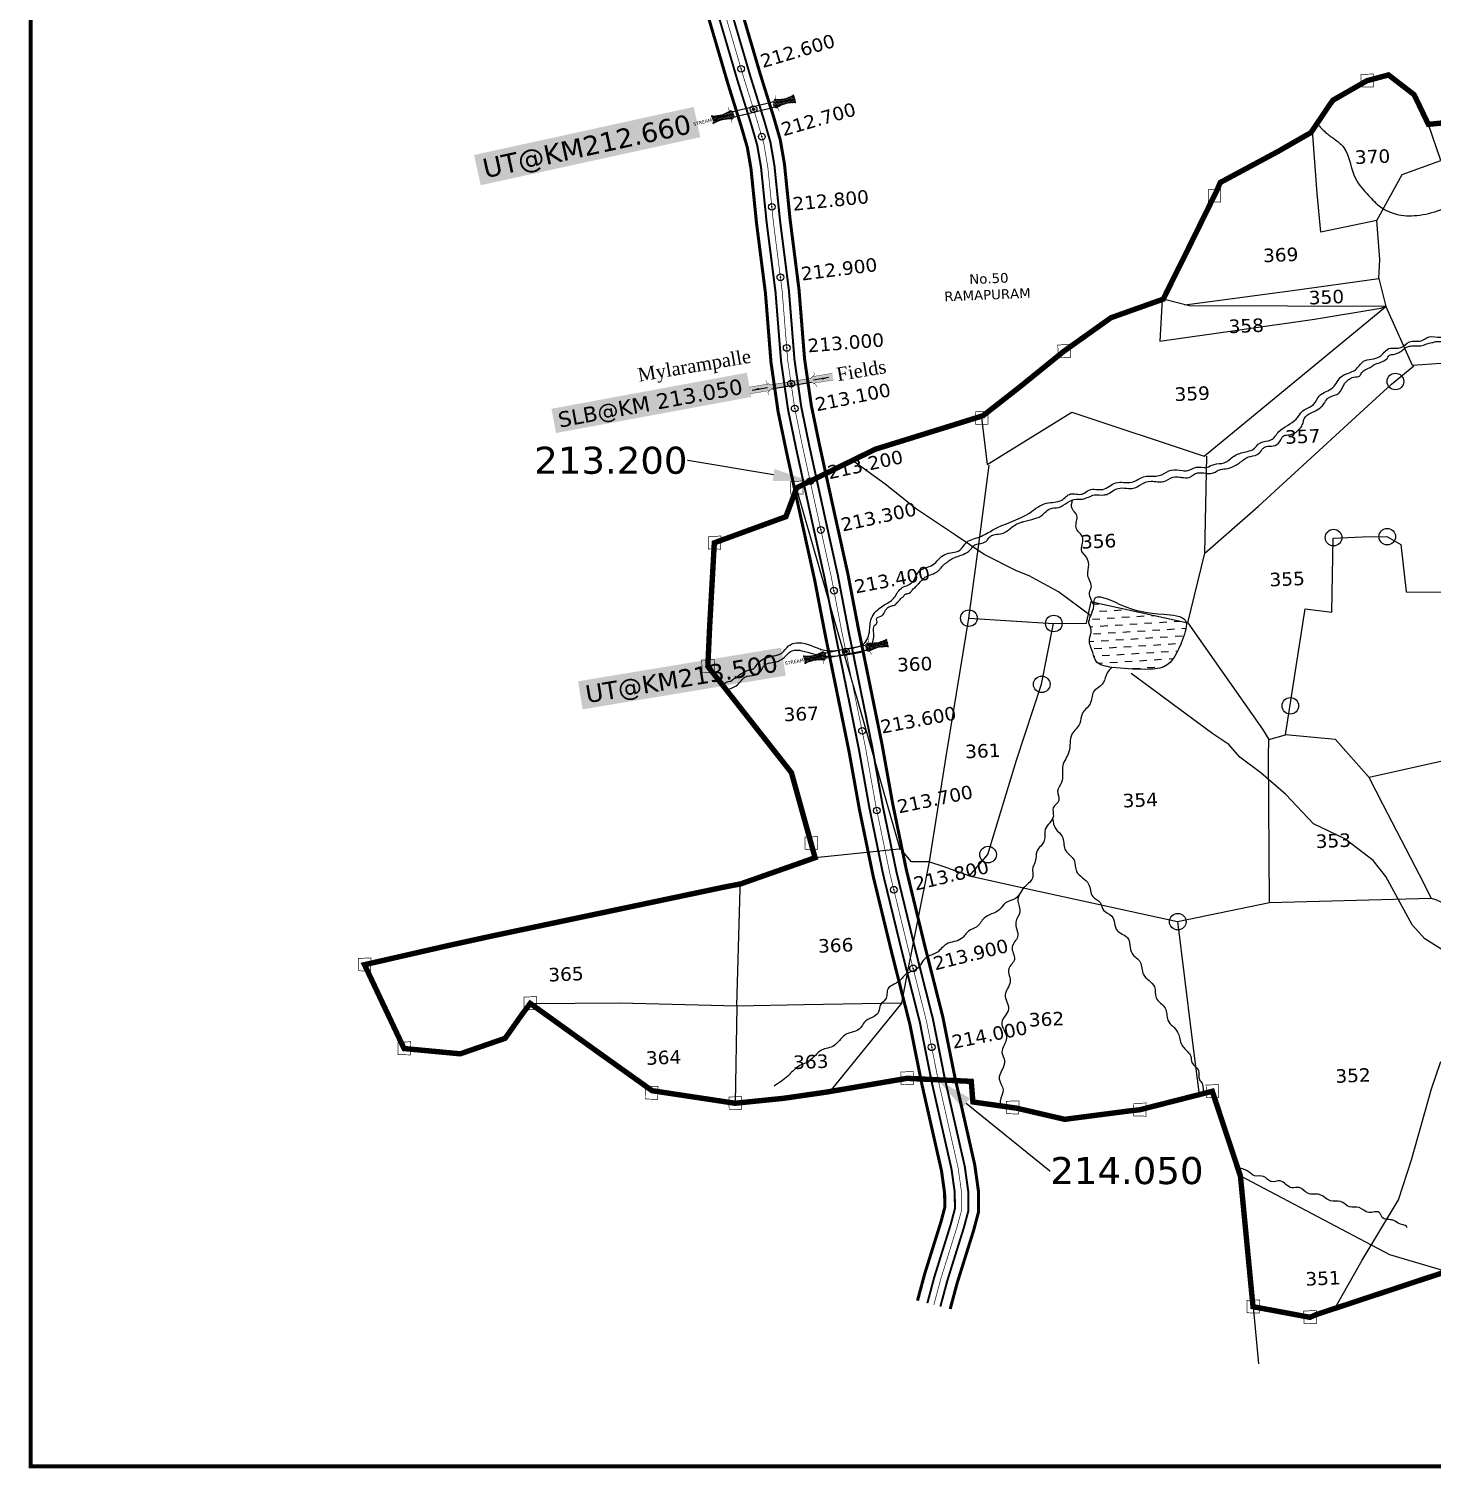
# Model space of a CAD drawing. Header units: inches. Extents: x 740954 to 747903, y 1630507 to 1637876.
# Drawn here: x 740954 to 743032, y 1630507 to 1632638 of the extents above; entities that cross this region are included whole.
import ezdxf
from ezdxf import colors
from ezdxf.entities.mleader import LeaderData, LeaderLine
from ezdxf.enums import TextEntityAlignment as Align
from ezdxf.math import Vec2, Vec3

# ---------------------------------------------------------------- set-up
doc = ezdxf.new("R2010")
doc.units = ezdxf.units.IN
doc.header["$MEASUREMENT"] = 0
doc.header["$PDMODE"] = 32
doc.header["$PDSIZE"] = 10
doc.linetypes.add('ACAD_ISO02W100', pattern=[15, 12, -3])
doc.linetypes.add('HIDDEN2', pattern=[0.1875, 0.125, -0.0625])
for name, color, linetype in [('CANAL1', 1, 'Continuous'), ('CSMark', 72, 'Continuous'), ('PLOT', 7, 'Continuous'), ('PLOT NO', 7, 'Continuous'), ('ROADS', 6, 'Continuous'), ('STRUCTURE', 5, 'Continuous'), ('tank', 4, 'Continuous'), ('TANKS-STREAM', 4, 'Continuous'), ('VILLAGE BOUNDRY', 5, 'Continuous'), ('VILLAGE STONES', 240, 'Continuous')]:
    doc.layers.add(name, color=color, linetype=linetype)
doc.styles.get("Standard").update_dxf_attribs({"font": 'verdana_0.ttf'})
doc.styles.add('style1', font='romantic_0.ttf')
doc.dimstyles.get("Standard").update_dxf_attribs({"dimtxt": 0.18, "dimasz": 0.18, "dimexe": 0.18, "dimexo": 0.0625, "dimgap": 0.09, "dimtad": 0, "dimtih": 1, "dimtoh": 1, "dimdec": 4, "dimzin": 0, "dimdsep": 46, "dimtxsty": 'Standard', "dimcen": 0.09, "dimadec": 0, "dimazin": 0, "dimtfac": 1, "dimtdec": 4, "dimtofl": 0, "dimtmove": 0, "dimatfit": 3, "dimfxl": 0, "dimtolj": 1, "dimtzin": 0, "dimarcsym": 0})

# ---------------------------------------------------------------- blocks, each defined once
blk = doc.blocks.new('UT')
at = {"layer": 'STRUCTURE'}
h = blk.add_hatch(dxfattribs=at)
h.set_pattern_fill('DASH', color=150, scale=8, angle=-39.6278, style=0)
h.set_pattern_definition([(320.372247933, (-4370.464, -6260.8811), (1.40800153113, 0.132407282), [1, -1])])
h.paths.add_polyline_path([(765163, 1700681.9), (765165.6, 1700680.6), (765167.2, 1700680.3), (765169.1, 1700680), (765172.4, 1700679.6), (765176.4, 1700679.3), (765179.5, 1700679.5), (765183.1, 1700679.9), (765187.7, 1700680.9), (765188.9, 1700681.2), (765193.1, 1700682.2), (765196.1, 1700680.2), (765196.1, 1700672.2), (765193.1, 1700670.2), (765190.5, 1700670.8), (765188.1, 1700671.3), (765185.5, 1700671.8), (765183.6, 1700672.1), (765181, 1700672.5), (765180.3, 1700672.5), (765178.5, 1700672.6), (765176.7, 1700672.6), (765174.6, 1700672.5), (765172.5, 1700672.3), (765170.4, 1700672), (765168.5, 1700671.7), (765166.1, 1700671.2), (765165, 1700670.8), (765163, 1700669.7)])
h.paths.add_polyline_path([(765259.1, 1700682.2), (765256.1, 1700680.2), (765256.1, 1700672.2), (765259.1, 1700670.2), (765261.9, 1700671), (765264.4, 1700671.6), (765266.4, 1700672), (765269.1, 1700672.5), (765272.7, 1700673), (765276.1, 1700673.1), (765278.6, 1700672.9), (765281.2, 1700672.7), (765283.9, 1700672.3), (765286.4, 1700671.9), (765288, 1700671.3), (765289.2, 1700670.6), (765289.1, 1700682.7), (765287.6, 1700681.8), (765285.7, 1700681.2), (765283, 1700680.7), (765281.2, 1700680.4), (765276.7, 1700679.9), (765272.7, 1700679.9), (765268.7, 1700680.3), (765264.8, 1700681), (765261.2, 1700681.7)])
at = {"layer": 'STRUCTURE', "color": 150, "const_width": 0.628}
for points in [[(765190.1, 1700688.2), (765190.1, 1700684.2), (765196.1, 1700680.2), (765256.1, 1700680.2), (765262.1, 1700684.2), (765262.1, 1700688.2)], [(765190.1, 1700664.2), (765190.1, 1700668.2), (765196.1, 1700672.2), (765256.1, 1700672.2), (765262.1, 1700668.2), (765262.1, 1700664.2)]]:
    blk.add_lwpolyline(points, dxfattribs=at)
at = {"layer": 'STRUCTURE', "color": 150}
for points in [[(765196.1, 1700680.2), (765256.1, 1700680.2)], [(765196.1, 1700672.2), (765256.1, 1700672.2)], [(765196.1, 1700672.2), (765256.1, 1700672.2)]]:
    blk.add_lwpolyline(points, dxfattribs=at)
at = {"layer": 'STRUCTURE', "color": 0}
blk.add_circle((765226.1, 1700676.2), 1.89, dxfattribs=at)
at = {"layer": 'STRUCTURE', "color": 150}
for points in [[(765163, 1700681.9), (765164.4, 1700681.1), (765167.9, 1700680.2), (765171.2, 1700679.8), (765176.1, 1700679.4), (765184.7, 1700680.3), (765193.1, 1700682.2)], [(765289.1, 1700682.7), (765287.8, 1700681.9), (765284.3, 1700680.9), (765280.9, 1700680.4), (765276.1, 1700679.8), (765267.4, 1700680.5), (765259.1, 1700682.2)], [(765163, 1700669.7), (765164.3, 1700670.6), (765167.8, 1700671.6), (765171.2, 1700672.1), (765176, 1700672.6), (765184.7, 1700672), (765193.1, 1700670.2)], [(765289.2, 1700670.6), (765287.8, 1700671.4), (765284.2, 1700672.3), (765280.9, 1700672.7), (765276.1, 1700673.1), (765267.4, 1700672.2), (765259.1, 1700670.2)]]:
    blk.add_spline(points, degree=3, dxfattribs=at)
at = {"layer": 'STRUCTURE', "color": 0}
blk.add_text('STREAM', height=5, dxfattribs=at).set_placement((765148.2, 1700675.8), align=Align.MIDDLE_CENTER)
for points in [[(765289.3, 1700676.7), (765265.4, 1700676.4)], [(765190.9, 1700676), (765164.2, 1700675.8)]]:
    blk.add_leader(points, dimstyle='Standard', override={"dimasz": 10, "dimgap": 0.09, "dimtad": 0}, dxfattribs=at)
blk = doc.blocks.new('SLB')
at = {"layer": 'STRUCTURE'}
h = blk.add_hatch(dxfattribs=at)
h.set_pattern_fill('DOTS', color=6, scale=20, angle=320.3722, style=0)
h.set_pattern_definition([(320.372247934, (-159.4327, -72.9564), (1.2786241598, 0.5641323054), [0, -1.25])])
h.paths.add_polyline_path([(769699.5, 1706871.1), (769699.5, 1706861.1), (769729.1, 1706861.1), (769732.1, 1706863.1), (769792.1, 1706863.1), (769795.1, 1706861.1), (769824.7, 1706861.1), (769824.7, 1706871.1), (769795.1, 1706871.1), (769792.1, 1706869.1), (769732.1, 1706869.1), (769729.1, 1706871.1)])
at = {"layer": 'STRUCTURE', "color": 6, "linetype": 'ACAD_ISO02W100', "ltscale": 0.5, "const_width": 0.5}
for points in [[(769699.5, 1706871.1), (769729.1, 1706871.1)], [(769699.5, 1706861.1), (769729.1, 1706861.1)], [(769795.1, 1706871.1), (769824.7, 1706871.1)], [(769795.1, 1706861.1), (769824.7, 1706861.1)]]:
    blk.add_lwpolyline(points, dxfattribs=at)
at = {"layer": 'STRUCTURE', "color": 6, "const_width": 0.628}
for points in [[(769726.1, 1706877.1), (769726.1, 1706873.1), (769732.1, 1706869.1), (769792.1, 1706869.1), (769798.1, 1706873.1), (769798.1, 1706877.1)], [(769726.1, 1706855.1), (769726.1, 1706859.1), (769732.1, 1706863.1), (769792.1, 1706863.1), (769798.1, 1706859.1), (769798.1, 1706855.1)]]:
    blk.add_lwpolyline(points, dxfattribs=at)
at = {"layer": 'STRUCTURE', "color": 6}
blk.add_lwpolyline([(769732.1, 1706863.1), (769792.1, 1706863.1)], dxfattribs=at)
blk.add_lwpolyline([(769732.1, 1706863.1), (769792.1, 1706863.1)], dxfattribs=at)
at = {"layer": 'STRUCTURE', "color": 0}
blk.add_circle((769762.1, 1706866.1), 1.24, dxfattribs=at)
for points in [[(769703.8, 1706866), (769726.7, 1706866)], [(769818.6, 1706865.8), (769795.7, 1706865.8)]]:
    blk.add_leader(points, dimstyle='Standard', override={"dimasz": 10, "dimgap": 0.09, "dimtad": 0}, dxfattribs=at)

msp = doc.modelspace()

# ---------------------------------------------------------------- hatches: boundary and pattern name
at = {"layer": 'tank'}
h = msp.add_hatch(dxfattribs=at)
h.set_pattern_fill('DASH', color=256, scale=87.578474, angle=3.5405362, style=0)
edge = h.paths.add_edge_path()
edge.add_spline(control_points=[(742557.9, 1631692.4), (742574.3, 1631691), (742599.4, 1631688.7), (742644.7, 1631690.9), (742658.9, 1631723.8), (742669.3, 1631752.5), (742667.7, 1631759.1)], knot_values=[0, 0, 0, 0, 105.276548, 161.39574, 263.199178, 315.068794, 315.068794, 315.068794, 315.068794], degree=3, periodic=0)
edge.add_line((742667.7, 1631759.1), (742531.4, 1631788.8))
edge.add_spline(control_points=[(742531.4, 1631788.8), (742531.3, 1631787.1), (742531.2, 1631779.7), (742526.8, 1631770.7), (742522.1, 1631758), (742529.3, 1631746.8), (742521.8, 1631731.7), (742529.5, 1631716.8), (742534.1, 1631696.2), (742548.6, 1631693.9), (742557.9, 1631692.4)], knot_values=[621.245215, 621.245215, 621.245215, 621.245215, 631.142433, 663.406497, 687.115946, 709.414689, 738.52509, 780.87431, 809.786403, 861.883051, 861.883051, 861.883051, 861.883051], degree=3, periodic=0)

# ---------------------------------------------------------------- linework, layer by layer
at = {"color": 3}
for p in [(742008.7, 1632579), (742039.3, 1632478.5), (742054.2, 1632374.6), (742066.9, 1632270.3), (742076.2, 1632165.6), (742088.1, 1632075.9), (742110.9, 1631968.3), (742126.8, 1631896), (742146.1, 1631806.1), (742187.8, 1631598.5), (742209.7, 1631480.5), (742234.9, 1631363.2), (742263.4, 1631246.7), (742290.9, 1631129.9)]:
    msp.add_point(p, dxfattribs=at)
at = {"layer": 'CANAL1', "color": 1, "const_width": 4.5}
for points in [[(742006.3, 1632675.8), (742036.7, 1632572.2), (742057.1, 1632506.8), (742066.7, 1632473.6), (742072.9, 1632437.7), (742081.2, 1632356), (742094.4, 1632252.1), (742102.6, 1632149.9), (742107.4, 1632116.4), (742112.7, 1632080.2), (742124.9, 1632021.3), (742146.4, 1631923.2), (742166.7, 1631831.5), (742182.2, 1631750.6), (742188.3, 1631721.1), (742217.5, 1631577.9), (742233.1, 1631490.9), (742253.2, 1631393.6), (742280.6, 1631280.6), (742307.4, 1631174.9), (742325.2, 1631086), (742354.7, 1630955.7), (742360.1, 1630917.3), (742360.4, 1630886.4), (742352.9, 1630858.3), (742328.5, 1630780.2), (742318.3, 1630742.2)], [(741958.5, 1632661.3), (741988.9, 1632557.7), (742009.2, 1632492.4), (742017.9, 1632462.4), (742023.3, 1632430.9), (742031.5, 1632350.3), (742044.7, 1632246.9), (742052.9, 1632144.3), (742058, 1632109.2), (742063.4, 1632071.5), (742076, 1632010.8), (742097.6, 1631912.5), (742117.7, 1631821.4), (742133.2, 1631740.9), (742139.3, 1631711.1), (742168.4, 1631568.5), (742184, 1631481.5), (742204.4, 1631382.6), (742232.1, 1631268.5), (742258.6, 1631163.9), (742276.3, 1631075.5), (742305.5, 1630946.7), (742310.1, 1630913.5), (742310.3, 1630892.7), (742304.9, 1630872.2), (742280.5, 1630794.1), (742269.9, 1630754.7)]]:
    msp.add_lwpolyline(points, dxfattribs=at)
at = {"layer": 'CANAL1', "color": 5, "const_width": 3}
for points in [[(741972.8, 1632665.6), (742003.2, 1632562), (742023.6, 1632496.8), (742032.5, 1632465.8), (742038.2, 1632433), (742046.4, 1632352.1), (742059.6, 1632248.5), (742067.8, 1632146), (742078.2, 1632074.1), (742090.7, 1632014), (742112.2, 1631915.7), (742132.4, 1631824.4), (742147.9, 1631743.8), (742183.1, 1631571.3), (742198.7, 1631484.3), (742219, 1631385.9), (742246.7, 1631272.1), (742273.3, 1631167.2), (742290.9, 1631078.7), (742320.3, 1630949.4), (742325.1, 1630914.7), (742325.3, 1630890.8), (742319.3, 1630868.1), (742294.9, 1630789.9), (742284.5, 1630750.9)], [(742303.8, 1630745.9), (742314.1, 1630784.3), (742338.5, 1630862.5), (742345.4, 1630888.3), (742345.1, 1630916.1), (742340, 1630953), (742310.5, 1631082.8), (742292.8, 1631171.6), (742266.1, 1631277), (742238.6, 1631390.3), (742218.3, 1631488.1), (742202.8, 1631575.1), (742167.5, 1631747.7), (742152, 1631828.5), (742131.7, 1631920), (742110.2, 1632018.1), (742097.9, 1632077.6), (742087.7, 1632148.2), (742079.5, 1632250.5), (742066.3, 1632354.3), (742058, 1632435.7), (742052.1, 1632470.3), (742042.8, 1632502.5), (742022.4, 1632567.8), (741992, 1632671.5)]]:
    msp.add_lwpolyline(points, dxfattribs=at)
at = {"layer": 'CANAL1', "color": 1, "linetype": 'HIDDEN2', "ltscale": 100, "const_width": 1}
msp.add_lwpolyline([(741982.4, 1632668.6), (742012.8, 1632564.9), (742033.2, 1632499.6), (742042.3, 1632468), (742048.1, 1632434.3), (742056.3, 1632353.2), (742069.5, 1632249.5), (742077.7, 1632147.1), (742082.7, 1632112.8), (742088.1, 1632075.9), (742100.4, 1632016.1), (742122, 1631917.9), (742142.2, 1631826.5), (742157.7, 1631745.7), (742163.8, 1631716.1), (742193, 1631573.2), (742208.5, 1631486.2), (742228.8, 1631388.1), (742256.4, 1631274.5), (742283, 1631169.4), (742300.7, 1631080.8), (742330.1, 1630951.2), (742335.1, 1630915.4), (742335.4, 1630889.5), (742328.9, 1630865.3), (742304.5, 1630787.1), (742294.1, 1630748.4)], dxfattribs=at)
at = {"layer": 'PLOT'}
for points in [[(742953, 1632268.5), (742954.6, 1632296.7), (742950.4, 1632354.4), (742867.1, 1632337), (742861.9, 1632394.3), (742854.8, 1632487.6)], [(742950.4, 1632354.4), (742987.8, 1632422.4), (743044.9, 1632443.4), (743026.5, 1632496.7)], [(742665.7, 1632229.6), (742825.3, 1632250.6), (742953, 1632268.5), (742963.3, 1632226.9), (742963.3, 1632226.9)], [(742364.2, 1632066.4), (742373.3, 1631993.1), (742498.3, 1632070.7), (742694.6, 1632005.3), (742963.3, 1632226.9), (743002.5, 1632140.3), (743102.6, 1632146.8), (743314.8, 1632102.2), (743485.9, 1632088), (743510.7, 1632029.2), (743574.4, 1632022.5), (743599.7, 1632081.1), (743749.4, 1632069.6), (744092.5, 1632030.7), (744295.2, 1632002.4), (744531.3, 1631967.9), (744579.9, 1631924.1), (744626.8, 1631925.4), (744682.8, 1631944.6), (744853.7, 1631958.7), (745068.5, 1631955.3), (745406.2, 1631942), (745804.6, 1631895.2)], [(742632.3, 1632237.2), (742628.6, 1632175.5), (742857.8, 1632208.3), (742956.1, 1632224.4), (742963.3, 1632226.9), (742672.5, 1632227.9), (742633.8, 1632237.8)], [(742972.1, 1632111.8), (743005.1, 1632139)], [(742695.3, 1631861.5), (742774.7, 1631931.2), (742942.7, 1632085.3), (742972.1, 1632111.8)], [(742670.5, 1631758.5), (742781, 1631600.9), (742790.4, 1631585.9), (742815.1, 1631592.6), (742825.7, 1631662), (742844.3, 1631779.3), (742883.4, 1631774.3), (742885.7, 1631884.1), (742928.9, 1631885.6), (742965.2, 1631886.2), (742985.9, 1631874.5), (742993.6, 1631804.9), (742994.8, 1631804.1), (743099.3, 1631804.2), (743256.6, 1631804.6), (743393.9, 1631760.6), (743432, 1631892), (743486.5, 1632082.5), (743488.5, 1632086.7)], [(742287.7, 1631404.6), (742312.6, 1631560.6), (742333.2, 1631687.1), (742345.7, 1631765.5), (742362.3, 1631885.9), (742375.9, 1631991.8)], [(742345.7, 1631765.5), (742471.4, 1631757.7), (742520.1, 1631758.2), (742527.1, 1631790.2), (742530.6, 1631788.9), (742670.5, 1631758.5), (742695.3, 1631861.5), (742698.4, 1632005.1)], [(742244.3, 1631423.1), (742181.5, 1631642.8), (742152.9, 1631741.5), (742136.1, 1631800), (742091.8, 1631954.6), (742091, 1631958.5)], [(742287.7, 1631404.6), (742307.2, 1631398.2), (742347.1, 1631383.8), (742374, 1631415.3), (742416.4, 1631555), (742453.4, 1631667.5), (742471.4, 1631757.7)], [(743341.3, 1631619.4), (742939, 1631529.4), (742889, 1631585.8), (742815.1, 1631592.6)], [(743030.7, 1631350.6), (743038.5, 1631348.3), (743115.1, 1631312.7), (743128.9, 1631306.5), (743267.5, 1631312.7), (743310.1, 1631414), (743358.7, 1631431.9), (743379.3, 1631427.3), (743361.2, 1631610.7)], [(742654.9, 1631316.1), (742791.1, 1631344.3), (742789.8, 1631561.5), (742790.4, 1631585.9)], [(742791.1, 1631344.3), (743030.7, 1631350.6), (743020.4, 1631371.9), (742959.5, 1631489.1), (742939, 1631529.4)], [(742246.8, 1631195.5), (742257.6, 1631252.3), (742287.7, 1631404.6), (742261.2, 1631404.7), (742245.7, 1631422.8), (742243, 1631423.4), (742118.2, 1631410.6)], [(742347.1, 1631383.8), (742433.4, 1631364.3), (742654.9, 1631316.1), (742675.7, 1631148.5), (742686.9, 1631059.7)], [(742002.5, 1631191.2), (742007.2, 1631364), (742007.2, 1631371.8)], [(741696.3, 1631194.9), (741829.2, 1631195.5), (741944.9, 1631192.6), (742002.5, 1631191.2), (741999.7, 1631047)], [(742002.5, 1631191.2), (742101.6, 1631193.4), (742217.4, 1631195.4), (742246.8, 1631195.5), (742140.2, 1631064.4)], [(743053, 1630797.7), (742969.4, 1630822.7), (742748, 1630939.7)]]:
    msp.add_lwpolyline(points, dxfattribs=at)
at = {"layer": 'ROADS'}
for points in [[(742526.4, 1631769), (742478.9, 1631804.2), (742435.1, 1631827.9), (742416.6, 1631835.7), (742368.8, 1631859.8), (742326.2, 1631888.1), (742268.5, 1631926.7), (742222, 1631963.9), (742173.6, 1631999)], [(743411.2, 1631095.8), (743396, 1631108.4), (743349.2, 1631133.1), (743283.9, 1631175.6), (743261.6, 1631182.8), (743215.1, 1631207.9), (743180.9, 1631225.2), (743153.8, 1631233.1), (743114.3, 1631240.6), (743085.2, 1631250.5), (743021.1, 1631290.4), (743002.3, 1631311.4), (742963.4, 1631383), (742944.9, 1631406.7), (742902.9, 1631438.5), (742856.4, 1631460.9), (742815.3, 1631504.1), (742778.4, 1631536.5), (742747.3, 1631559.7), (742730.8, 1631578.4), (742707.3, 1631594), (742647.2, 1631638.5), (742614.6, 1631662.6), (742586.4, 1631683.5)], [(742887.9, 1630743.1), (742928.5, 1630814.7), (742982.2, 1630904), (743001.6, 1630963), (743031, 1631068.2), (743044.9, 1631109)]]:
    msp.add_lwpolyline(points, dxfattribs=at)
at = {"layer": 'STRUCTURE', "color": 5, "const_width": 5.82}
msp.add_lwpolyline([(740956.6, 1637762.3), (747900.5, 1637762.3), (747900.5, 1630509.4), (740956.6, 1630509.4)], close=True, dxfattribs=at)
at = {"layer": 'STRUCTURE', "color": 0}
for p in [(742027.1, 1632519.1), (742082.7, 1632112.8), (742163.8, 1631716.1)]:
    msp.add_point(p, dxfattribs=at)
at = {"layer": 'TANKS-STREAM'}
for points in [[(741981.8, 1631665.7), (741988, 1631671.2), (741994.8, 1631673.1), (741995.5, 1631673.7), (741999.4, 1631676.5), (742020.5, 1631688.7), (742026.8, 1631690.5), (742029.5, 1631692.9), (742035.1, 1631700.1), (742056.6, 1631709.5), (742068.8, 1631713.8), (742078.8, 1631724.2), (742098.4, 1631728.7), (742134.4, 1631717.4), (742163.5, 1631719.9), (742191.9, 1631728.7), (742199.3, 1631750.6), (742200.2, 1631760.2), (742204.2, 1631769.9), (742219.7, 1631784.3), (742234.5, 1631794.5), (742245.5, 1631809.3), (742261.5, 1631817.9), (742273, 1631835.3), (742292.3, 1631844.3), (742310.3, 1631859.8), (742332.4, 1631866), (742342.6, 1631877.6), (742362.3, 1631885.9), (742381.7, 1631896.1), (742435.6, 1631921.1), (742461.2, 1631935.8), (742483.5, 1631940.2), (742496.7, 1631949.4), (742513.8, 1631949.2), (742524.3, 1631955.2), (742544.4, 1631956.1), (742563.8, 1631965.9), (742587.3, 1631966.7), (742604.6, 1631974.6), (742623.3, 1631975.9), (742631.9, 1631977.7), (742645.8, 1631984.7), (742662.2, 1631983.9), (742670.1, 1631984.1), (742682.9, 1631989), (742698.1, 1631988.7), (742709.1, 1631993.2), (742724, 1631995.4), (742738.8, 1632005.4), (742756.2, 1632011.9), (742766.1, 1632014.9), (742777.7, 1632025.1), (742793.3, 1632029.3), (742805.1, 1632041.6), (742830.8, 1632060.2), (742840.5, 1632072.3), (742856.4, 1632082), (742865.4, 1632094.7), (742885, 1632107), (742897.7, 1632123.4), (742918.6, 1632133.4), (742930.5, 1632145.8), (742954.5, 1632152.7), (742968.2, 1632164.7), (742985.9, 1632166.1), (742998.4, 1632174.7), (743015.8, 1632176.1), (743027.8, 1632182.2), (743044.4, 1632181.3), (743064.8, 1632188.4), (743085.4, 1632189), (743102, 1632196.8), (743112.6, 1632196.6), (743117.1, 1632208.1), (743114.2, 1632219.2), (743119.2, 1632234.6), (743114.8, 1632256.6), (743121.9, 1632267.2), (743124.2, 1632281.8), (743121.3, 1632295.3), (743127.8, 1632309.4), (743127.1, 1632327.1), (743121.9, 1632331.6), (743127.4, 1632346.8), (743123.2, 1632368.8), (743126.2, 1632383.2), (743127.8, 1632391.3), (743123.1, 1632403), (743130.6, 1632416.9), (743129.6, 1632433.5), (743141.8, 1632448.1), (743139.9, 1632466.4), (743146, 1632471.8), (743148.2, 1632476.1), (743149.6, 1632483.8), (743149.4, 1632487.1), (743147.3, 1632496.3), (743152, 1632503.4), (743151.2, 1632515.6), (743147.1, 1632519.3), (743143.6, 1632519.7), (743141.5, 1632518.8)], [(742861.6, 1632497.8), (742876.4, 1632483), (742889.2, 1632473.7), (742900.9, 1632462.7), (742918.5, 1632416.3), (742938.1, 1632391.2), (742955.9, 1632374.3), (742978.8, 1632363.7), (743009.3, 1632361.8), (743044.5, 1632370.3), (743092.1, 1632396.4), (743106.9, 1632408), (743118.2, 1632438.3), (743118.4, 1632478.3), (743121.7, 1632502.5), (743124.8, 1632506.5)], [(741986.5, 1631659.6), (742003.1, 1631666.6), (742014.4, 1631678), (742029.7, 1631681.5), (742036.5, 1631685.2), (742042.7, 1631695), (742063.2, 1631701.4), (742075.7, 1631710.6), (742084.2, 1631717.2), (742098.7, 1631717.1), (742132.6, 1631709.2), (742164.2, 1631711.3), (742201.8, 1631725.4), (742204.9, 1631745.7), (742205.9, 1631753.9), (742209.8, 1631758.3), (742209.5, 1631765.2), (742217.6, 1631769.4), (742219.9, 1631772.4), (742220.8, 1631774.1), (742221.8, 1631776.1), (742223.3, 1631778.1), (742226.2, 1631781.3), (742231.7, 1631783.6), (742233.8, 1631784.2), (742237.4, 1631785.5), (742239.3, 1631787.9), (742242.5, 1631791), (742246.4, 1631795.3), (742249.5, 1631797.9), (742251.3, 1631800.4), (742255.8, 1631801.9), (742259.3, 1631803.7), (742262.4, 1631807.4), (742267.6, 1631812.1), (742271.1, 1631816.2), (742277.6, 1631822.9), (742281, 1631825.9), (742285.4, 1631828.2), (742300.5, 1631835.3), (742303.2, 1631838.1), (742306.9, 1631842.3), (742308.6, 1631844.5), (742311.9, 1631846.7), (742315.6, 1631849.7), (742320.8, 1631853.2), (742338.6, 1631860.3), (742348, 1631866.4), (742351.5, 1631870.9), (742356.4, 1631874.5), (742370.2, 1631878.2), (742373.5, 1631881.3), (742378.3, 1631886.9), (742384.7, 1631889.4), (742395.3, 1631890.9), (742400.8, 1631893.4), (742415.3, 1631903.9), (742423, 1631907.3), (742427.2, 1631908.6), (742443.5, 1631912.9), (742455.6, 1631918.7), (742461.9, 1631924.8), (742471.8, 1631928.6), (742475.9, 1631928.8), (742502.1, 1631941.1), (742514.5, 1631941.8), (742532, 1631947.8), (742545.8, 1631947.8), (742551.9, 1631949.3), (742560.7, 1631954.9), (742573.6, 1631958.3), (742585.3, 1631957.3), (742593.4, 1631959.1), (742600.1, 1631963), (742615.9, 1631968.2), (742634.2, 1631967.6), (742648.3, 1631974.1), (742658.5, 1631974.2), (742663.8, 1631973.5), (742675, 1631975), (742680.5, 1631979), (742686.2, 1631980.6), (742696.5, 1631980.1), (742706.1, 1631980), (742712.2, 1631982.6), (742718.6, 1631985.7), (742726, 1631986.5), (742739.4, 1631990.8), (742746.3, 1631995), (742760.1, 1632004.1), (742772.8, 1632007.6), (742779.2, 1632013.6), (742782.2, 1632017.4), (742786.5, 1632019.6), (742796.5, 1632020.5), (742806.7, 1632027.2), (742811.3, 1632035), (742818.6, 1632036.8), (742825.8, 1632038.3), (742832, 1632042.2), (742838.2, 1632048.4), (742841, 1632054.9), (742842.7, 1632060.8), (742853.1, 1632069.7), (742856.4, 1632071.2), (742867, 1632077.5), (742871.7, 1632082.7), (742877, 1632090.6), (742880.3, 1632092.9), (742893.9, 1632098.7), (742897.6, 1632103.4), (742900.7, 1632109.7), (742903.8, 1632114.6), (742907.9, 1632118.2), (742916.2, 1632122.3), (742924.9, 1632124.3), (742927.9, 1632129), (742933.3, 1632133.5), (742940.5, 1632136.8), (742945.8, 1632140.5), (742954.9, 1632143.9), (742959.6, 1632145.8), (742966.7, 1632151.9), (742968.8, 1632154.9), (742972.1, 1632155.8), (742980.4, 1632157.6), (742987.2, 1632161.3), (742994, 1632166.9), (743000.2, 1632168.3), (743007.5, 1632168.7), (743017.5, 1632169.1), (743024.3, 1632171.6), (743031.6, 1632173.4), (743037.4, 1632175.1), (743047.9, 1632174.5), (743055.1, 1632173.5), (743060.2, 1632173.7), (743066.9, 1632178.5), (743085.5, 1632181.4), (743089.1, 1632180.9), (743096.9, 1632181.2), (743102.1, 1632186), (743109.8, 1632189.5), (743114.6, 1632190.4), (743124, 1632190.4), (743143.4, 1632190.9), (743142.7, 1632189.5), (743146.5, 1632189.7), (743156.4, 1632188.8), (743162.1, 1632191), (743168.4, 1632193.3), (743178.2, 1632192.6), (743185.2, 1632192.7), (743190.6, 1632192.9), (743197.4, 1632193.7), (743203.1, 1632195.6), (743207.1, 1632195.3), (743214.1, 1632194.2), (743220.4, 1632193.9), (743225.7, 1632194.4), (743233.1, 1632196.6), (743238.5, 1632196.6), (743242.8, 1632195.8), (743245.9, 1632195.5), (743247.4, 1632195), (743260.1, 1632194.9), (743264.7, 1632194.9), (743268.6, 1632193.2), (743272.2, 1632193), (743282.2, 1632195.4), (743288.3, 1632195.8), (743292.8, 1632195.6), (743298.9, 1632197.9), (743303.5, 1632201), (743313.8, 1632201.8), (743324.4, 1632202.8), (743329, 1632207.7), (743337.2, 1632211.5)], [(742557.9, 1631692.4), (742550.8, 1631684.3), (742545.1, 1631669.5), (742530.8, 1631656.2), (742525.4, 1631638.6), (742513.6, 1631623.5), (742510.4, 1631609.6), (742498.6, 1631593.5), (742494.1, 1631567.3), (742485.1, 1631547.2), (742483.3, 1631522.1), (742477.4, 1631509.3), (742479.1, 1631495.4), (742470.9, 1631484.5), (742471.1, 1631472.3), (742459.1, 1631452.9), (742457.7, 1631436.2), (742446.7, 1631419.8), (742444.4, 1631405.5), (742440.8, 1631396.1), (742440.1, 1631380.2), (742427, 1631365.8), (742420, 1631355.4), (742413, 1631349.1), (742400.4, 1631343.7), (742391, 1631333.4), (742368.6, 1631321.2), (742357.9, 1631308.4), (742345.7, 1631302.2), (742335.1, 1631290.8), (742312.8, 1631282.7), (742298.5, 1631270.1), (742282.6, 1631262.7), (742268.8, 1631246), (742252.6, 1631238), (742241.4, 1631226.6), (742226.4, 1631216.8), (742222.5, 1631200.9), (742215, 1631192.9), (742212.2, 1631182.2), (742191, 1631166.7), (742185.7, 1631158.8), (742162.4, 1631148), (742146.4, 1631132.3), (742127.8, 1631125.5), (742109.7, 1631109.8), (742093.5, 1631101.6), (742077.7, 1631087), (742057.4, 1631072.5)], [(742470, 1631468.5), (742474.6, 1631453.4), (742484.3, 1631442.2), (742488.3, 1631423.1), (742501.7, 1631406.8), (742505.4, 1631390.4), (742523.4, 1631371.6), (742529.4, 1631353.1), (742540.3, 1631344.1), (742545.5, 1631332.9), (742557.5, 1631324.3), (742565.6, 1631302.7), (742580.6, 1631292.6), (742587.7, 1631268.9), (742599.8, 1631256), (742604.4, 1631237.6), (742620.9, 1631219.5), (742623.2, 1631203.2), (742636.6, 1631187.8), (742640.9, 1631170), (742655.2, 1631152.2), (742660.1, 1631136.2), (742669.7, 1631123.4), (742674.5, 1631116.6), (742676.3, 1631107.2), (742686.2, 1631095.7), (742687.4, 1631082.1), (742691.4, 1631076.1), (742692.7, 1631071.6), (742693.1, 1631061.3)], [(742420.8, 1631356.5), (742418.6, 1631346.5), (742421.7, 1631330.2), (742415.5, 1631315.4), (742418.1, 1631293.6), (742410, 1631278.4), (742413.4, 1631260.1), (742405.1, 1631245.9), (742407.3, 1631226.6), (742399.7, 1631207.9), (742404.7, 1631186.6), (742394.7, 1631166.3), (742401.8, 1631143.6), (742395, 1631122.3), (742398.9, 1631109.7), (742391, 1631082.6), (742396.6, 1631066.9), (742392.5, 1631050.3), (742393.3, 1631043.1)], [(742995.3, 1630862.3), (742993.9, 1630864.6), (742984.1, 1630868.4), (742974.9, 1630873.6), (742958.3, 1630877.8), (742953.6, 1630885.3), (742938.2, 1630885.2), (742923.9, 1630892.5), (742909.8, 1630893.6), (742896.6, 1630901.6), (742881.7, 1630902.5), (742865.3, 1630911.8), (742847.9, 1630913.6), (742835.1, 1630922.3), (742824.2, 1630921.8), (742807, 1630931.9), (742793.4, 1630931), (742782.5, 1630938.5), (742768.8, 1630939.7), (742758.3, 1630946.7), (742744, 1630951.8)]]:
    msp.add_spline(points, degree=3, dxfattribs=at)
at = {"layer": 'TANKS-STREAM', "ltscale": 6}
for points in [[(742531.2, 1631785.5), (742525.3, 1631805.2), (742527.2, 1631810.1), (742522.2, 1631828.7), (742523.5, 1631844.8), (742517.7, 1631858.7), (742513.4, 1631864.3), (742514.7, 1631883.9), (742504.7, 1631900), (742505.9, 1631917.6), (742498.9, 1631927.6), (742499.6, 1631940.5)], [(742557.9, 1631692.4), (742608.2, 1631689.6), (742634.8, 1631693.5), (742662.3, 1631733.7), (742666.6, 1631761.8), (742634.8, 1631771.3), (742568.8, 1631786.3), (742531.9, 1631793), (742531.1, 1631783.7), (742526.4, 1631769), (742523.9, 1631758), (742527, 1631747.7), (742524.7, 1631734), (742529.5, 1631714.3), (742534.7, 1631701.5), (742557.9, 1631692.4)]]:
    msp.add_spline(points, degree=3, dxfattribs=at)
at = {"layer": 'VILLAGE BOUNDRY', "linetype": 'ACAD_ISO02W100', "ltscale": 2, "const_width": 8}
msp.add_lwpolyline([(743053, 1630797.7), (742861.3, 1630734.3), (742851.1, 1630730), (742766.8, 1630745.7), (742748.2, 1630939), (742706.5, 1631064.7), (742598.9, 1631037.3), (742583.4, 1631035.6), (742487.9, 1631023.2), (742416.7, 1631039.7), (742352, 1631048.9), (742349.5, 1631079.4), (742254.3, 1631083.9), (742135.7, 1631063.6), (742071.4, 1631054.3), (741999.7, 1631047), (741876.8, 1631065.6), (741800.8, 1631119.8), (741696.3, 1631194.9), (741684.7, 1631179.3), (741659.2, 1631143.2), (741592.7, 1631120.2), (741509.5, 1631128), (741450.9, 1631252.2), (741574.8, 1631280.5), (741641.1, 1631295), (741982.4, 1631366.9), (742008.1, 1631371.9), (742118.2, 1631410.6), (742083.2, 1631536.6), (741959.4, 1631694), (741962, 1631751.7), (741969, 1631877), (742075, 1631915.7), (742091, 1631958.5), (742180.7, 1632002.5), (742207.5, 1632015.6), (742297.6, 1632043.6), (742366.9, 1632065.2), (742420.1, 1632106.8), (742486.7, 1632160.7), (742556.6, 1632210.4), (742633.8, 1632237.8), (742674.8, 1632320.4), (742713.5, 1632399.2), (742718.3, 1632410.6), (742804.3, 1632456.8), (742852.7, 1632484.6), (742880.7, 1632526.3), (742885.4, 1632532.6), (742935.5, 1632561.3), (742967.5, 1632569.9), (743005.2, 1632540.8), (743008.3, 1632534.8), (743026.5, 1632496.7), (743139.2, 1632507.9)], dxfattribs=at)
at = {"layer": 'VILLAGE BOUNDRY', "ltscale": 6}
msp.add_lwpolyline([(742766.8, 1630745.7), (742775, 1630660.9)], dxfattribs=at)
at = {"layer": 'VILLAGE STONES', "const_width": 0.957}
for points in [[(742926.5, 1632570.6), (742945.2, 1632571.3), (742944.8, 1632551.8), (742926.8, 1632552.3)], [(742700.4, 1632400.3), (742719.1, 1632401), (742718.7, 1632381.5), (742700.7, 1632382)], [(742477.7, 1632170), (742496.4, 1632170.7), (742496.1, 1632151.2), (742478, 1632151.6)], [(742355.8, 1632071), (742374.5, 1632071.6), (742374.1, 1632052.2), (742356.1, 1632052.6)], [(742082, 1631967.8), (742100.7, 1631968.5), (742100.4, 1631949), (742082.3, 1631949.4)], [(741960, 1631886.3), (741978.7, 1631887), (741978.3, 1631867.5), (741960.3, 1631868)], [(741950.4, 1631703.4), (741969.2, 1631704), (741968.8, 1631684.5), (741950.7, 1631685)], [(742103.3, 1631441.1), (742122, 1631441.8), (742121.6, 1631422.3), (742103.5, 1631422.8)], [(741441.8, 1631261.6), (741460.5, 1631262.2), (741460.1, 1631242.7), (741442, 1631243.2)], [(741687.1, 1631204.3), (741705.9, 1631204.9), (741705.5, 1631185.4), (741687.4, 1631185.9)], [(741500.3, 1631137.4), (741519.1, 1631138.1), (741518.7, 1631118.6), (741500.6, 1631119)], [(742245.2, 1631093.3), (742264, 1631093.9), (742263.6, 1631074.4), (742245.5, 1631074.9)], [(742697.4, 1631074), (742716.2, 1631074.6), (742715.8, 1631055.1), (742697.7, 1631055.6)], [(741866.9, 1631071.6), (741885.6, 1631072.3), (741885.2, 1631052.8), (741867.1, 1631053.2)], [(741990.7, 1631056.3), (742009.4, 1631056.9), (742009, 1631037.4), (741991, 1631037.9)], [(742401.6, 1631049.9), (742420.3, 1631050.6), (742419.9, 1631031.1), (742401.8, 1631031.5)], [(742589.8, 1631046.6), (742608.6, 1631047.3), (742608.2, 1631027.8), (742590.1, 1631028.3)], [(742757.8, 1630755), (742776.5, 1630755.7), (742776.1, 1630736.2), (742758.1, 1630736.7)], [(742842, 1630739.3), (742860.8, 1630740), (742860.4, 1630720.5), (742842.3, 1630721)]]:
    msp.add_lwpolyline(points, close=True, dxfattribs=at)
at = {"layer": 'VILLAGE STONES', "ltscale": 6}
for centre in [(742977.7, 1632115.9), (742886.1, 1631884.7), (742965.6, 1631886.1), (742346.1, 1631765.4), (742471.8, 1631757.5), (742453.9, 1631667.4), (742822.1, 1631635.6), (742374.4, 1631415.2), (742655.4, 1631315.9)]:
    msp.add_circle(centre, 12.3, dxfattribs=at)

# ---------------------------------------------------------------- block references
at = {"layer": 'STRUCTURE', "color": 0}
for name, p, rotation in [('UT', (405283.3, -201731.2), 13.82265541149046), ('SLB', (263410, -178080), 9.462603627224054), ('UT', (312394.1, -182992.9), 10.90191270743153)]:
    msp.add_blockref(name, p, dxfattribs=dict(at, rotation=rotation))

# ---------------------------------------------------------------- texts
at = {"layer": 'CSMark', "color": 1}
for s, rotation, p in [('212.600', 16.3545, (742037.9, 1632589.6)), ('212.700', 16.1148, (742068.6, 1632488.6)), ('212.800', 5.7938, (742084.9, 1632378.6)), ('212.900', 7.2606, (742097.5, 1632275.2)), ('213.000', 4.5571, (742107.1, 1632168.9)), ('213.100', 11.668, (742118.6, 1632081.4)), ('213.200', 12.3772, (742137.1, 1631980.8)), ('213.300', 12.4769, (742156.9, 1631903.3)), ('213.400', 10.866, (742176.6, 1631811.7)), ('213.600', 10.866, (742215.4, 1631604.1)), ('213.700', 11.6854, (742240.2, 1631485.9)), ('213.800', 13.6494, (742264.7, 1631371.5)), ('213.900', 14.2257, (742293.7, 1631253.4)), ('214.000', 11.2771, (742321, 1631137.4))]:
    msp.add_text(s, height=20, rotation=rotation, dxfattribs=at).set_placement(p, align=Align.MIDDLE_LEFT)
at = {"layer": 'PLOT NO'}
for s, p in [('370', (742943.8, 1632449)), ('369', (742807.8, 1632303.5)), ('350', (742875.5, 1632241)), ('358', (742756.8, 1632198.5)), ('359', (742676.7, 1632098)), ('357', (742840.4, 1632034.6)), ('356', (742538.1, 1631879.4)), (' 355', (742813, 1631823.3)), ('360', (742265.7, 1631697.4)), ('367', (742097.7, 1631623.7)), ('361', (742366.6, 1631568.9)), ('354', (742599.8, 1631496.1)), ('353', (742885.7, 1631435.9)), ('366', (742148.7, 1631280.9)), ('365', (741749.2, 1631238.3)), ('362', (742460.9, 1631171.6)), ('364', (741893.8, 1631114.8)), ('363', (742111.8, 1631108.6)), ('352', (742914.9, 1631088.2)), ('351', (742870.5, 1630787.8))]:
    msp.add_text(s, height=20, rotation=2.3692, dxfattribs=at).set_placement(p, align=Align.MIDDLE_CENTER)
at = {"layer": 'STRUCTURE', "color": 0, "style": 'style1'}
for s, p in [('Mylarampalle', (742022.8, 1632153.8)), ('Fields', (742223.1, 1632138.5))]:
    msp.add_text(s, height=20, rotation=9.648, dxfattribs=at).set_placement(p, align=Align.MIDDLE_RIGHT)
at = {"layer": 'STRUCTURE', "color": 5, "attachment_point": 1, "bg_fill": 1, "box_fill_scale": 1.3, "bg_fill_color": 7, "bg_fill_true_color": 16777215, "bg_fill_transparency": 4390977}
for s, insert, char_height, width, rotation in [('UT@KM212.660', (741623.4, 1632444.8), 28.689, 315.807, 12.3332), ('SLB@KM 213.050', (741735.8, 1632070), 22.833, 280.521, 10.4593), ('UT@KM213.500', (741776.2, 1631665.4), 26.265, 289.128, 9.4125)]:
    msp.add_mtext(s, dxfattribs=dict(at, insert=insert, char_height=char_height, width=width, rotation=rotation))
at = {"layer": 'VILLAGE STONES', "insert": (742372.2, 1632275.5), "char_height": 14.35, "width": 233.443, "attachment_point": 2, "rotation": 2.3692}
msp.add_mtext(' No.50\\PRAMAPURAM', dxfattribs=at)

# ---------------------------------------------------------------- leaders
at = {"layer": 'VILLAGE STONES', "color": 5}
ml = msp.add_multileader_mtext('Standard', dxfattribs=at)
ml.set_content('213.200', color=5)
ml.set_leader_properties()
ml.build(insert=Vec2(0, 0))
ml.multileader.update_dxf_attribs({"dogleg_length": 0.36, "arrow_head_size": 55})
ctx = ml.context
ctx.base_point, ctx.char_height, ctx.arrow_head_size, ctx.landing_gap_size, ctx.plane_origin = Vec3(741707.1, 1631998.9), 40, 55, 0.09, Vec3(741374.6, 1631810.6)
ctx.text_align_type = 2
notes = []
notes.append((ctx, [(1, (1, 1, 0), (741929.6, 1631998.9), (-1, 0), 0.36, [(0, [(742110.9, 1631968.3)], 0, [])])]))
ctx.mtext.insert, ctx.mtext.alignment, ctx.mtext.flow_direction = Vec3(741929.2, 1632019.3), 3, 5
ml = msp.add_multileader_mtext('Standard', dxfattribs=at)
ml.set_content('214.050', color=5)
ml.set_leader_properties()
ml.build(insert=Vec2(0, 0))
ml.multileader.update_dxf_attribs({"dogleg_length": 0.36, "arrow_head_size": 55})
ctx = ml.context
ctx.base_point, ctx.char_height, ctx.arrow_head_size, ctx.landing_gap_size, ctx.plane_origin = Vec3(742466.5, 1630946.8), 40, 55, 0.09, Vec3(742114.7, 1630819.1)
notes.append((ctx, [(0, (1, 1, 0), (742466.1, 1630946.8), (1, 0), 0.36, [(0, [(742299.5, 1631082)], 0, [])])]))
ctx.mtext.insert, ctx.mtext.flow_direction = Vec3(742466.6, 1630967.3), 5
for ctx, leaders in notes:
    for number, flags, end, landing, length, lines in leaders:
        leader = LeaderData()
        leader.index, (leader.has_last_leader_line, leader.has_dogleg_vector, leader.attachment_direction) = number, flags
        leader.last_leader_point, leader.dogleg_vector, leader.dogleg_length = Vec3(end), Vec3(landing), length
        for number, points, colour, breaks in lines:
            line = LeaderLine()
            line.index, line.vertices, line.color, line.breaks = number, Vec3.list(points), colors.encode_raw_color(colour), breaks
            leader.lines.append(line)
        ctx.leaders.append(leader)

doc.saveas('drawing.dxf')
